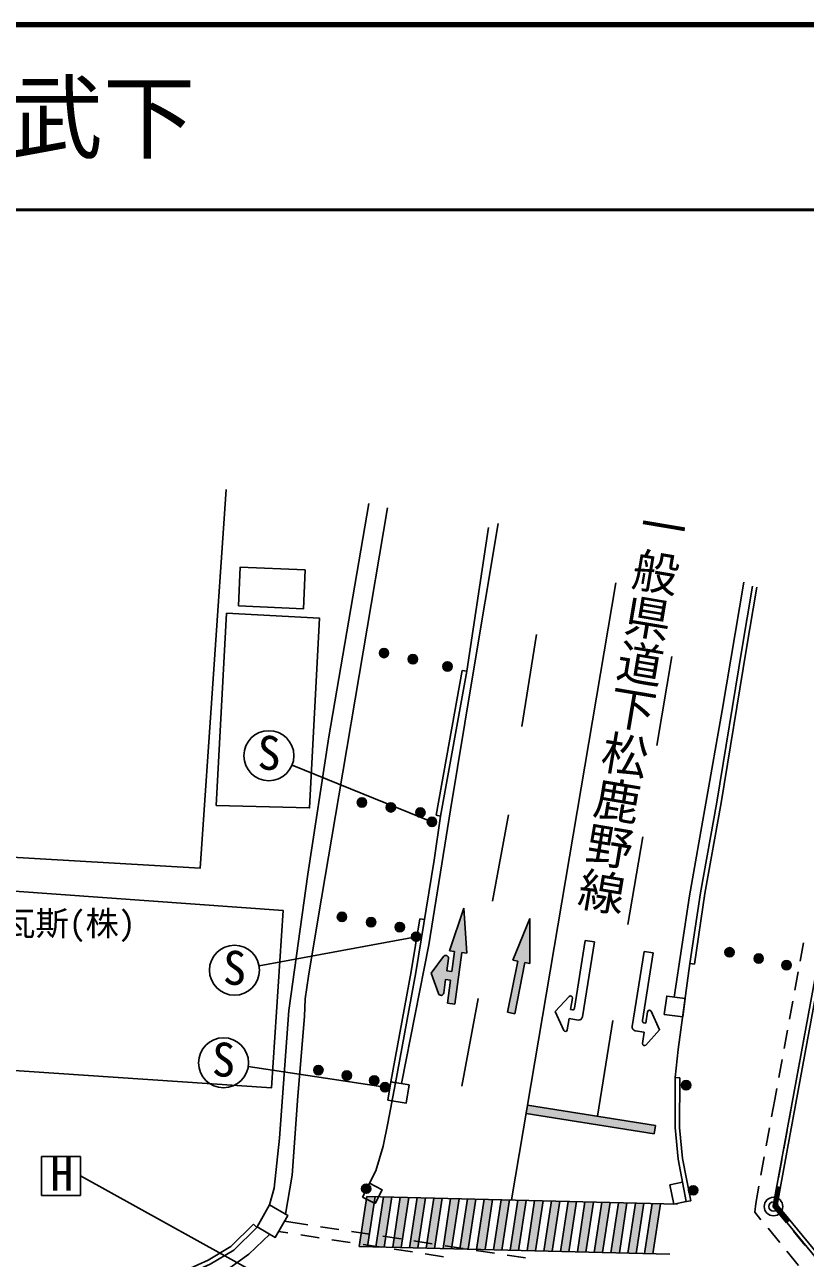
# Model space of a CAD drawing. Units: millimetres at full size, sheet at 1:1000; details may follow other scales. Extents: x 40000 to 680000, y 20000 to 380000.
# Drawn here: x 460806 to 502966, y 313402 to 380000 of the extents above; entities that cross this region are included whole.
import ezdxf
from ezdxf.enums import TextEntityAlignment as Align

# ---------------------------------------------------------------- set-up
doc = ezdxf.new("R2010")
doc.units = ezdxf.units.MM
doc.header["$LTSCALE"] = 1000
doc.header["$PDMODE"] = 32
doc.header["$PDSIZE"] = 500
for name, color, linetype, lineweight in [('M-BGD', 7, 'Continuous', 25), ('M-BGD-EXST', 7, 'Continuous', 25), ('M-BMK-ROW', 30, 'Continuous', 25), ('M-STR-STRC', 7, 'Continuous', 25), ('M-TTL', 2, 'Continuous', 13), ('M-TTL-LINE', 7, 'Continuous', 50)]:
    doc.layers.add(name, color=color, linetype=linetype, lineweight=lineweight)
doc.layers.add('M-BMK-HTXT', color=7, linetype='Continuous')
doc.layers.add('M-TTL-TXT', color=7, linetype='Continuous')
doc.styles.add('@ＭＳ ゴシック', font='')
doc.styles.add('ＭＳ ゴシック', font='')
doc.styles.get('@ＭＳ ゴシック').set_extended_font_data('@MS Gothic')
doc.styles.get('ＭＳ ゴシック').set_extended_font_data('MS Gothic')

msp = doc.modelspace()

# ---------------------------------------------------------------- hatches: boundary and pattern name
at = {"layer": 'M-BGD-EXST'}
for points in [[(482582, 336843, 1), (483021, 337082, 1)], [(481728, 330645, 0.41421), (482068, 330545, 0.41421), (482168, 330884, 1)], [(480047, 322518, 0.41421), (480386, 322418, 0.41421), (480486, 322757, 1)]]:
    msp.add_hatch(color=256, dxfattribs=at).paths.add_polyline_path(points)
at = {"layer": 'M-STR-STRC'}
for points in [[(483539, 328463), (483811, 328427), (483645, 327173), (484039, 327120), (484409, 329907), (484682, 329871), (484529, 332309), (483743, 329996), (484015, 329959), (483873, 328889), (483600, 328926), (483689, 329590, 0.77336), (483420, 329699), (482752, 328803), (483151, 327695, 0.78564), (483441, 327726)], [(487435, 329442), (486890, 326684), (487280, 326607), (487825, 329364), (488095, 329311), (488095, 331755), (487165, 329495)], [(487964, 321671), (487889, 321228), (494796, 320130), (494867, 320574)], [(478866, 314043), (479319, 314032), (479730, 316735), (479277, 316747)], [(479773, 314020), (480226, 314009), (480637, 316713), (480184, 316724)], [(481544, 316690), (481091, 316701), (480680, 313998), (481133, 313986)], [(481587, 313975), (482040, 313964), (482451, 316667), (481998, 316679)], [(482494, 313952), (482947, 313941), (483358, 316645), (482905, 316656)], [(483400, 313930), (483854, 313918), (484265, 316622), (483811, 316633)], [(485172, 316599), (484718, 316610), (484307, 313907), (484761, 313895)], [(485214, 313884), (485668, 313873), (486079, 316576), (485625, 316588)], [(486121, 313861), (486575, 313850), (486985, 316554), (486532, 316565)], [(487028, 313839), (487481, 313827), (487892, 316531), (487439, 316542)], [(488799, 316508), (488346, 316520), (487935, 313816), (488388, 313805)], [(488842, 313793), (489295, 313782), (489706, 316485), (489253, 316497)], [(489749, 313770), (490202, 313759), (490613, 316463), (490160, 316474)], [(491520, 316440), (491066, 316451), (490656, 313748), (491109, 313736)], [(492427, 316417), (491973, 316429), (491562, 313725), (492016, 313714)], [(492469, 313702), (492923, 313691), (493334, 316394), (492880, 316406)], [(494241, 316372), (493787, 316383), (493376, 313680), (493830, 313668)], [(495147, 316349), (494694, 316360), (494283, 313657), (494736, 313645)]]:
    msp.add_hatch(color=256, dxfattribs=at).paths.add_polyline_path(points)
h = msp.add_hatch(color=256, dxfattribs=at)
edge = h.paths.add_edge_path()
edge.add_line((490384, 326823), (490285, 326839))
h = msp.add_hatch(color=256, dxfattribs=at)
edge = h.paths.add_edge_path()
edge.add_line((494248, 326120), (494347, 326104))

# ---------------------------------------------------------------- linework, layer by layer
at = {"layer": 'M-BGD'}
for p, q in [((484678, 345099), (485850, 352863)), ((502258, 321808), (507195, 348750)), ((502455, 321772), (507392, 348714)), ((483021, 337322), (484432, 345143)), ((483267, 337277), (484678, 345099)), ((484432, 345143), (484678, 345099)), ((482918, 334904), (483267, 337277)), ((483021, 337322), (483267, 337277)), ((482145, 331725), (482391, 331685)), ((502683, 329452), (502863, 330436)), ((496977, 329285), (496729, 329318)), ((502394, 327878), (502575, 328862)), ((502106, 326304), (502286, 327288)), ((501817, 324731), (501998, 325714)), ((502762, 324558), (502942, 325541)), ((501529, 323157), (501709, 324140)), ((502473, 322984), (502654, 323967)), ((496190, 323154), (495940, 323156)), ((480578, 322927), (480824, 322881)), ((501314, 321981), (501421, 322567)), ((502258, 321808), (502365, 322394)), ((501141, 321041), (501314, 321981)), ((501236, 316231), (502258, 321808)), ((501449, 316286), (502455, 321772)), ((502089, 320888), (502258, 321808)), ((500853, 319467), (501033, 320451)), ((501801, 319315), (501981, 320298)), ((500564, 317893), (500745, 318877)), ((501512, 317741), (501693, 318724)), ((500284, 316363), (500456, 317303)), ((501236, 316231), (501404, 317151)), ((501464, 317253), (501278, 316242)), ((501321, 316253), (501503, 317246)), ((501542, 317239), (501364, 316264)), ((501407, 316275), (501582, 317231)), ((501424, 317260), (501621, 317224)), ((496536, 316462), (496782, 316510)), ((500239, 315886), (500284, 316363)), ((500568, 315485), (500239, 315886)), ((501232, 316190), (501236, 316231)), ((501944, 315325), (501232, 316190)), ((504777, 311916), (501236, 316231)), ((501989, 315376), (501278, 316242)), ((501321, 316253), (502020, 315401)), ((502051, 315427), (501364, 316264)), ((501407, 316275), (502082, 315452)), ((504894, 312088), (501449, 316286)), ((473343, 315070), (473168, 315249)), ((474839, 315406), (476092, 315215)), ((476784, 315109), (477773, 314958)), ((501585, 314250), (500950, 315022)), ((501959, 315350), (502113, 315477)), ((474519, 314847), (475026, 314770)), ((475718, 314665), (476706, 314514)), ((477398, 314408), (478387, 314258)), ((478465, 314853), (479454, 314702)), ((480146, 314596), (481134, 314446)), ((502960, 314089), (502325, 314862)), ((479079, 314152), (480068, 314001)), ((480760, 313896), (481748, 313745)), ((481826, 314340), (482815, 314189)), ((483507, 314084), (484495, 313933)), ((485187, 313828), (486176, 313677)), ((502602, 313015), (501966, 313787)), ((482440, 313640), (483429, 313489)), ((486868, 313571), (487856, 313421))]:
    msp.add_line(p, q, dxfattribs=at)
for points in [[(458856, 335138), (470286, 334471), (471694, 354915)], [(473343, 315070), (474037, 316281), (474284, 317194), (474562, 319893), (475066, 326773), (476106, 334145), (477239, 341562), (479393, 354146)], [(480409, 353925), (477777, 338366), (476665, 331788), (476131, 328632), (475963, 327408), (475918, 326460), (475564, 322157), (475256, 317894), (474887, 315794)], [(486382, 353079), (484946, 344575), (483804, 337612), (482624, 330333), (481151, 322831)], [(495879, 327501), (496708, 332966), (498482, 342984), (499644, 349909)], [(496729, 329322), (497295, 333139), (498179, 338031), (499532, 346269), (500104, 349684)], [(496977, 329285), (497541, 333098), (498426, 337989), (499778, 346228), (500351, 349642)], [(480824, 322881), (481925, 328837), (482918, 334904)], [(452715, 327798), (452474, 324058), (474131, 322599), (474772, 332172), (452987, 333740)], [(480578, 322927), (481679, 328880), (482145, 331725)], [(495940, 323156), (496104, 324669), (496729, 329322)], [(496536, 316462), (496091, 318756), (495928, 320461), (495940, 323156)], [(496782, 316510), (496338, 318792), (496178, 320472), (496190, 323154)], [(479044, 316710), (479764, 318127), (480173, 319459), (480417, 320702), (480824, 322881)], [(463797, 310671), (467000, 311694), (469036, 312552), (470711, 313302), (471945, 314046), (473168, 315249)], [(463873, 310433), (467087, 311459), (469136, 312323), (470827, 313080), (472100, 313847), (473343, 315070)], [(474045, 314704), (472904, 313625), (471878, 312881), (469750, 311748), (467171, 310614), (463979, 309804), (457613, 308076), (441299, 308639)]]:
    msp.add_lwpolyline(points, dxfattribs=at)
for points in [[(472355, 348618), (475858, 348462), (475952, 350564), (472449, 350721)], [(471713, 348234), (471151, 337851), (476191, 337718), (476726, 347962)], [(495350, 326563), (496341, 326430), (496474, 327421), (495483, 327555)], [(480414, 321940), (481400, 321776), (481565, 322762), (480578, 322927)], [(479044, 316710), (479727, 316363), (480104, 317105), (479421, 317452)], [(495655, 317378), (495859, 316331), (496536, 316462), (496333, 317510)], [(473358, 315098), (474340, 314535), (475018, 315718), (474037, 316281)]]:
    msp.add_lwpolyline(points, close=True, dxfattribs=at)
at = {"layer": 'M-BGD-EXST'}
for p, q in [((482801, 336963), (475246, 340029)), ((481948, 330764), (473462, 329200)), ((480267, 322638), (472882, 323758)), ((461718, 318902), (461718, 316802)), ((463818, 318902), (461718, 318902)), ((463818, 316802), (463818, 318902)), ((474863, 311744), (463818, 317852)), ((461718, 316802), (463818, 316802))]:
    msp.add_line(p, q, dxfattribs=at)
for centre, radius in [((473995, 340537), 1350), ((482801, 336963), 250), ((481948, 330764), 250), ((472134, 328955), 1350), ((471547, 323960), 1350), ((480267, 322638), 250)]:
    msp.add_circle(centre, radius, dxfattribs=at)
at = {"layer": 'M-BMK-ROW'}
msp.add_circle((501247, 316198), 500, dxfattribs=at)
msp.add_point((501247, 316198), dxfattribs=at)
at = {"layer": 'M-STR-STRC'}
for p, q in [((487098, 316551), (492730, 349867)), ((487648, 342120), (488453, 347073)), ((494938, 341082), (495757, 345893)), ((486076, 332687), (486927, 337346)), ((493378, 331428), (494196, 336156)), ((483743, 329996), (484529, 332309)), ((484529, 332309), (484682, 329871)), ((487165, 329495), (488095, 331755)), ((488095, 331755), (488095, 329311)), ((491080, 330567), (490499, 326906)), ((491574, 330488), (490930, 326433)), ((491574, 330488), (491080, 330567)), ((482752, 328803), (483420, 329699)), ((483743, 329996), (484015, 329959)), ((483873, 328889), (484015, 329959)), ((484039, 327120), (484409, 329907)), ((484409, 329907), (484682, 329871)), ((494253, 329973), (493608, 325917)), ((494747, 329894), (494165, 326234)), ((494253, 329973), (494747, 329894)), ((483600, 328926), (483689, 329590)), ((486890, 326684), (487435, 329442)), ((487165, 329495), (487435, 329442)), ((487280, 326607), (487825, 329364)), ((487825, 329364), (488095, 329311)), ((482752, 328803), (483151, 327695)), ((483441, 327726), (483539, 328463)), ((483811, 328427), (483539, 328463)), ((483873, 328889), (483600, 328926)), ((483645, 327173), (483811, 328427)), ((484039, 327120), (483645, 327173)), ((484413, 322687), (485288, 327434)), ((490211, 327535), (489456, 326718)), ((490285, 326839), (490383, 327451)), ((487280, 326607), (486890, 326684)), ((489456, 326718), (489920, 325707)), ((490110, 325733), (490207, 326345)), ((490701, 326267), (490207, 326345)), ((490384, 326823), (490285, 326839)), ((494347, 326104), (494444, 326716)), ((494634, 326742), (495098, 325731)), ((492563, 326248), (491741, 321071)), ((493774, 325689), (494268, 325610)), ((494248, 326120), (494347, 326104)), ((495098, 325731), (494343, 324914)), ((494171, 324998), (494268, 325610)), ((487964, 321671), (494867, 320574)), ((487889, 321228), (494796, 320130)), ((494796, 320130), (494867, 320574)), ((479277, 316747), (478866, 314043)), ((479277, 316747), (496061, 316326)), ((479730, 316735), (479319, 314032)), ((480184, 316724), (479773, 314020)), ((480637, 316713), (480226, 314009)), ((481091, 316701), (480680, 313998)), ((481544, 316690), (481133, 313986)), ((481998, 316679), (481587, 313975)), ((482451, 316667), (482040, 313964)), ((482905, 316656), (482494, 313952)), ((483358, 316645), (482947, 313941)), ((483811, 316633), (483400, 313930)), ((484265, 316622), (483854, 313918)), ((484718, 316610), (484307, 313907)), ((485172, 316599), (484761, 313895)), ((485625, 316588), (485214, 313884)), ((486079, 316576), (485668, 313873)), ((486532, 316565), (486121, 313861)), ((486985, 316554), (486575, 313850)), ((487439, 316542), (487028, 313839)), ((487892, 316531), (487481, 313827)), ((488346, 316520), (487935, 313816)), ((488799, 316508), (488388, 313805)), ((489253, 316497), (488842, 313793)), ((489706, 316485), (489295, 313782)), ((490160, 316474), (489749, 313770)), ((490613, 316463), (490202, 313759)), ((491066, 316451), (490656, 313748)), ((491520, 316440), (491109, 313736)), ((491973, 316429), (491562, 313725)), ((492427, 316417), (492016, 313714)), ((492880, 316406), (492469, 313702)), ((493334, 316394), (492923, 313691)), ((493787, 316383), (493376, 313680)), ((494241, 316372), (493830, 313668)), ((494694, 316360), (494283, 313657)), ((495147, 316349), (494736, 313645)), ((478866, 314043), (495650, 313623))]:
    msp.add_line(p, q, dxfattribs=at)
for centre, radius in [((480212, 346078), 250), ((480212, 346078), 204), ((480212, 346078), 159), ((480212, 346078), 114), ((480212, 346078), 68.2), ((480212, 346078), 22.7), ((481771, 345745), 250), ((481771, 345745), 204), ((481771, 345745), 159), ((481771, 345745), 114), ((481771, 345745), 68.2), ((481771, 345745), 22.7), ((483641, 345354), 250), ((483641, 345354), 204), ((483641, 345354), 159), ((483641, 345354), 114), ((483641, 345354), 68.2), ((483641, 345354), 22.7), ((479020, 338014), 250), ((479020, 338014), 204), ((479020, 338014), 159), ((479020, 338014), 114), ((479020, 338014), 68.2), ((479020, 338014), 22.7), ((480580, 337746), 250), ((480580, 337746), 204), ((480580, 337746), 159), ((480580, 337746), 114), ((480580, 337746), 68.2), ((480580, 337746), 22.7), ((482176, 337465), 250), ((482176, 337465), 204), ((482176, 337465), 159), ((482176, 337465), 114), ((482176, 337465), 68.2), ((482176, 337465), 22.7), ((477941, 331835), 250), ((477941, 331835), 204), ((477941, 331835), 159), ((477941, 331835), 114), ((477941, 331835), 68.2), ((477941, 331835), 22.7), ((479513, 331545), 250), ((479513, 331545), 204), ((479513, 331545), 159), ((479513, 331545), 114), ((479513, 331545), 68.2), ((479513, 331545), 22.7), ((481062, 331282), 250), ((481062, 331282), 204), ((481062, 331282), 159), ((481062, 331282), 114), ((481062, 331282), 68.2), ((481062, 331282), 22.7), ((498873, 329923), 250), ((498873, 329923), 204), ((498873, 329923), 159), ((498873, 329923), 114), ((498873, 329923), 68.2), ((498873, 329923), 22.7), ((500446, 329586), 250), ((500446, 329586), 204), ((500446, 329586), 159), ((500446, 329586), 114), ((500446, 329586), 68.2), ((500446, 329586), 22.7), ((501948, 329229), 250), ((501948, 329229), 204), ((501948, 329229), 159), ((501948, 329229), 114), ((501948, 329229), 68.2), ((501948, 329229), 22.7), ((476668, 323564), 250), ((476668, 323564), 204), ((476668, 323564), 159), ((476668, 323564), 114), ((476668, 323564), 68.2), ((476668, 323564), 22.7), ((478202, 323270), 250), ((478202, 323270), 204), ((478202, 323270), 159), ((478202, 323270), 114), ((478202, 323270), 68.2), ((478202, 323270), 22.7), ((479685, 322998), 250), ((479685, 322998), 204), ((479685, 322998), 159), ((479685, 322998), 114), ((479685, 322998), 68.2), ((479685, 322998), 22.7), ((496527, 322748), 250), ((496527, 322748), 204), ((496527, 322748), 159), ((496527, 322748), 114), ((496527, 322748), 68.2), ((496527, 322748), 22.7), ((479251, 317161), 250), ((479251, 317161), 204), ((479251, 317161), 159), ((479251, 317161), 114), ((479251, 317161), 68.2), ((479251, 317161), 22.7), ((496911, 317073), 250), ((496911, 317073), 204), ((496911, 317073), 159), ((496911, 317073), 114), ((496911, 317073), 68.2), ((496911, 317073), 22.7)]:
    msp.add_circle(centre, radius, dxfattribs=at)
for centre, radius, start, end in [((483540, 329609), 150, 352.41876, 143.28693), ((483292, 327746), 150, 199.80011, 352.41876), ((490284, 327467), 100, 350.97015, 137.28008), ((490400, 326922), 100, 260.97015, 350.97015), ((490732, 326464), 200, 261.0345, 350.97015), ((494543, 326700), 100, 24.65947, 170.9694), ((490011, 325749), 100, 204.66022, 350.97015), ((493806, 325886), 200, 170.9694, 260.90505), ((494264, 326218), 100, 170.9694, 260.9694), ((494270, 324982), 100, 170.9694, 317.27933)]:
    msp.add_arc(centre, radius, start, end, dxfattribs=at)
at = {"layer": 'M-TTL', "lineweight": 140}
msp.add_line((680000, 380000), (40000, 380000), dxfattribs=at)
at = {"layer": 'M-TTL'}
for p, q in [((490285, 326839), (490383, 327451)), ((494347, 326104), (494444, 326716))]:
    msp.add_line(p, q, dxfattribs=at)
for points in [[(490930, 326433), (491574, 330488), (491080, 330567), (490499, 326906)], [(493608, 325917), (494253, 329973), (494747, 329894), (494165, 326234)], [(490211, 327535), (489456, 326718), (489920, 325707)], [(490110, 325733), (490207, 326345), (490701, 326267)], [(494634, 326742), (495098, 325731), (494343, 324914)], [(494171, 324998), (494268, 325610), (493774, 325689)]]:
    msp.add_lwpolyline(points, dxfattribs=at)
for centre, radius, start, end in [((490284, 327467), 100, 350.97015, 137.28008), ((490400, 326922), 100, 260.97015, 350.97015), ((490732, 326464), 200, 261.0345, 350.97015), ((494543, 326700), 100, 24.65947, 170.9694), ((490011, 325749), 100, 204.66022, 350.97015), ((493806, 325886), 200, 170.9694, 260.90505), ((494264, 326218), 100, 170.9694, 260.9694), ((494270, 324982), 100, 170.9694, 317.27933)]:
    msp.add_arc(centre, radius, start, end, dxfattribs=at)
at = {"layer": 'M-TTL-LINE'}
msp.add_line((40000, 370000), (680000, 370000), dxfattribs=at)

# ---------------------------------------------------------------- texts
at = {"layer": 'M-BGD-EXST', "style": 'ＭＳ ゴシック'}
for p in [(473343, 339239), (471482, 327633), (470887, 322680)]:
    msp.add_text('S', height=1833, rotation=358.508, dxfattribs=at).set_placement(p, align=Align.BOTTOM_LEFT)
msp.add_text('H', height=1833, dxfattribs=at).set_placement((462183, 316505), align=Align.BOTTOM_LEFT)
at = {"layer": 'M-BMK-HTXT', "style": '@ＭＳ ゴシック'}
msp.add_text('一般県道下松鹿野線', height=1833, rotation=260.405, dxfattribs=at).set_placement((494048, 354407), align=Align.BOTTOM_LEFT)
at = {"layer": 'M-BMK-HTXT', "style": 'ＭＳ ゴシック'}
msp.add_text('高山石油瓦斯(株)', height=1320, dxfattribs=at).set_placement((452389, 330427), align=Align.BOTTOM_LEFT)
at = {"layer": 'M-TTL-TXT', "style": 'ＭＳ ゴシック'}
msp.add_text('下松市大字平田\u3000大字末武下', height=3666, dxfattribs=at).set_placement((405024, 375000), align=Align.MIDDLE_LEFT)

doc.saveas('drawing.dxf')
